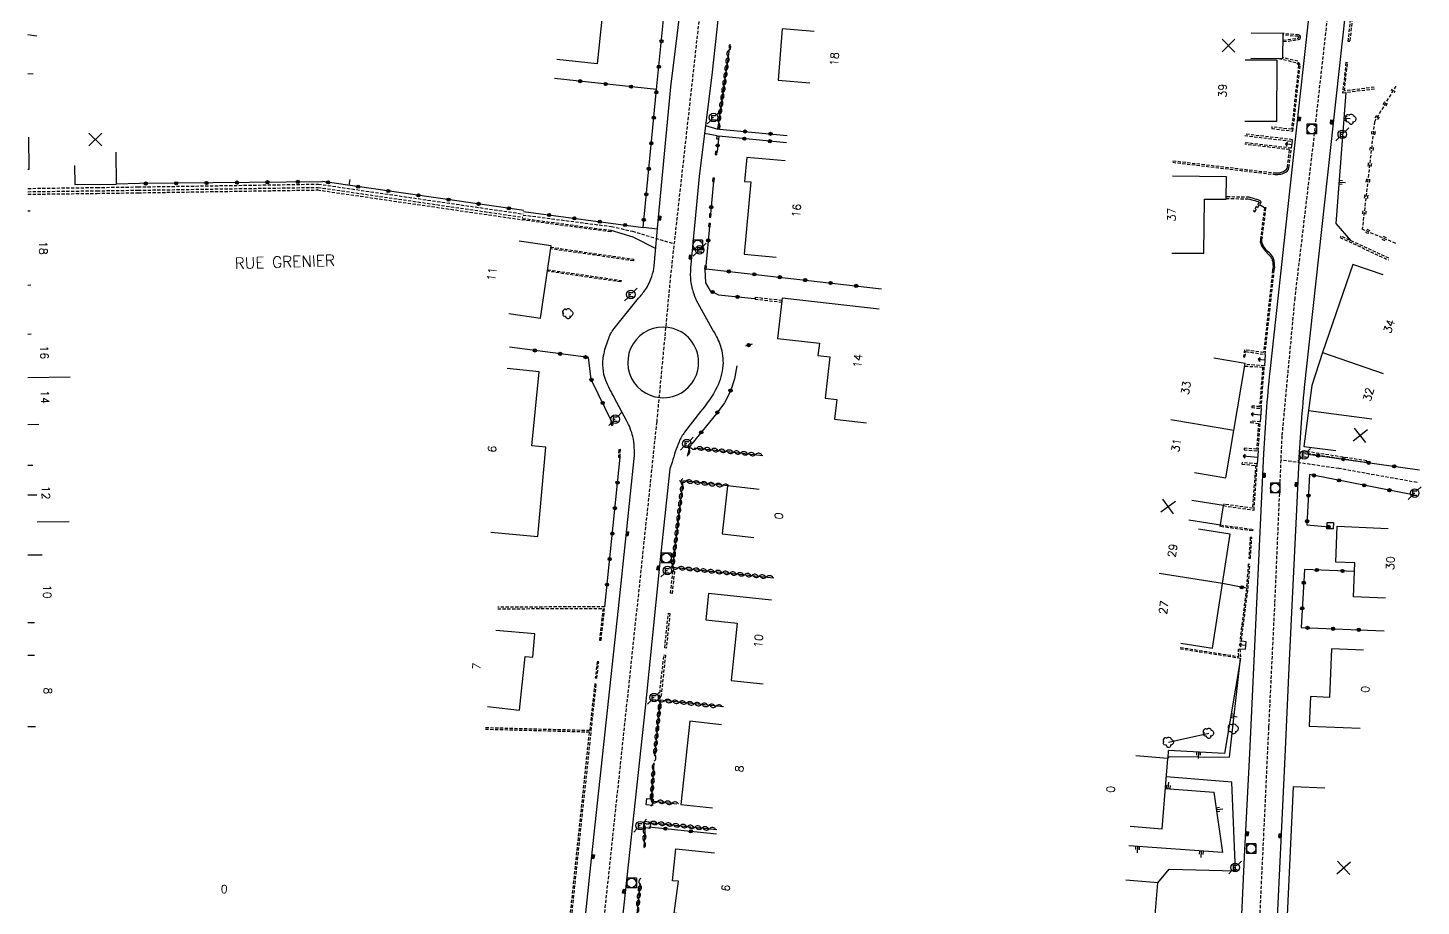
# Model space of a CAD drawing. Header units: millimetres. Extents: x 111999 to 113000, y 130000 to 131000.
# Drawn here: x 112000 to 112217.6, y 130636.4 to 130773.4 of the extents above; entities that cross this region are included whole.
import ezdxf
from ezdxf.enums import TextEntityAlignment as Align

# ---------------------------------------------------------------- set-up
doc = ezdxf.new("R2010")
doc.units = ezdxf.units.MM
doc.linetypes.add('DASHED', pattern=[0.75, 0.5, -0.25])
doc.layers.get('0').update_dxf_attribs({"linetype": 'CONTINUOUS'})
for name, color, linetype in [('W0001', 6, 'DASHED'), ('W0008', 7, 'CONTINUOUS'), ('W0100', 7, 'CONTINUOUS'), ('W0112', 1, 'DASHED'), ('W0211', 2, 'CONTINUOUS'), ('W0220', 5, 'DASHED'), ('W0300', 7, 'CONTINUOUS'), ('W0302', 3, 'CONTINUOUS'), ('W0310', 3, 'CONTINUOUS'), ('W0322', 7, 'CONTINUOUS'), ('W0334', 7, 'CONTINUOUS'), ('W0400', 7, 'CONTINUOUS'), ('W0420', 7, 'CONTINUOUS'), ('W0471', 7, 'CONTINUOUS'), ('W0989', 7, 'CONTINUOUS'), ('W0991', 7, 'CONTINUOUS'), ('W1102', 7, 'CONTINUOUS')]:
    doc.layers.add(name, color=color, linetype=linetype)
doc.styles.get("Standard").update_dxf_attribs({"font": 'romans.shx', "width": 0.85})

# ---------------------------------------------------------------- blocks, each defined once
blk = doc.blocks.new('T400')
for p, q in [((-0.15, 0.3), (0.15, 0.3)), ((-0.15, -0.25), (-0.15, 0.3)), ((-0.15, 0.15), (0.15, 0.15)), ((-0.15, 0), (0.15, 0)), ((0.15, 0.3), (0.15, -0.25)), ((-0.15, -0.15), (0.15, -0.15)), ((-0.15, -0.25), (-0.15, -0.3)), ((-0.15, -0.3), (0.15, -0.3)), ((0.15, -0.3), (0.15, -0.25))]:
    blk.add_line(p, q)
blk = doc.blocks.new('T420')
for p, q in [((0.75, 0.75), (-0.75, 0.75)), ((-0.75, 0.75), (-0.75, -0.75)), ((0.75, 0.75), (0.75, -0.75)), ((0.75, -0.75), (-0.75, -0.75))]:
    blk.add_line(p, q)
blk.add_ellipse((0, 0), major_axis=(-0.53, 0.53), ratio=1, start_param=3.926991, end_param=10.210176)
blk = doc.blocks.new('T471')
for p, q in [((-0.333334, 0.333334), (-0.333334, -0.333334)), ((-0.333334, 0.333334), (0.333334, 0.333334)), ((-0.333334, 0), (0, 0)), ((0.500001, 0.500001), (1.000002, 1.000002)), ((-0.500001, -0.500001), (-1.000002, -1.000002)), ((-0.333334, -0.333334), (0.333334, -0.333334))]:
    blk.add_line(p, q)
blk.add_ellipse((0, 0), major_axis=(0.471405, 0.471405), ratio=1, start_param=5.4977871438, end_param=11.780972451)
blk = doc.blocks.new('t112o')
at = {"color": 0, "linetype": 'Continuous'}
for p, q in [((-0.5, 0.5), (0.5, 0.5)), ((-0.5, -0.5), (-0.5, 0.5)), ((0.5, 0.5), (0.5, -0.5)), ((0.5, -0.5), (-0.5, -0.5))]:
    blk.add_line(p, q, dxfattribs=at)
blk = doc.blocks.new('T300')
for p, q in [((-0.8, 0.51), (-0.86, 0.34)), ((-0.86, 0.34), (-0.86, 0.17)), ((-0.86, 0.17), (-0.74, 0.06)), ((-0.69, 0.63), (-0.8, 0.51)), ((-0.8, -0.06), (-0.74, 0.06)), ((-0.74, 0.06), (-0.69, 0.11)), ((-0.57, 0.69), (-0.69, 0.63)), ((-0.46, 0.69), (-0.57, 0.69)), ((-0.29, 0.63), (-0.46, 0.69)), ((-0.29, 0.63), (-0.17, 0.74)), ((-0.23, 0.57), (-0.29, 0.63)), ((-0.17, 0.74), (-0.06, 0.8)), ((-0.06, 0.8), (0.06, 0.8)), ((0.06, 0.8), (0.23, 0.74)), ((0.23, 0.74), (0.34, 0.63)), ((0.34, 0.63), (0.4, 0.51)), ((0.46, 0.46), (0.34, 0.46)), ((0.4, 0.51), (0.4, 0.46)), ((0.57, 0.4), (0.46, 0.46)), ((0.57, 0.4), (0.69, 0.29)), ((0.69, 0.29), (0.74, 0.17)), ((0.74, 0.06), (0.69, -0.17)), ((0.74, 0.17), (0.74, 0.06)), ((-0.8, -0.17), (-0.8, -0.06)), ((-0.8, -0.23), (-0.8, -0.17)), ((-0.74, -0.34), (-0.8, -0.23)), ((-0.69, -0.4), (-0.74, -0.34)), ((-0.51, -0.46), (-0.69, -0.4)), ((-0.4, -0.46), (-0.51, -0.46)), ((-0.4, -0.46), (-0.34, -0.46)), ((-0.34, -0.46), (-0.34, -0.4)), ((-0.34, -0.51), (-0.34, -0.46)), ((-0.29, -0.63), (-0.34, -0.51)), ((-0.17, -0.74), (-0.29, -0.63)), ((-0.06, -0.8), (-0.17, -0.74)), ((0.06, -0.8), (-0.06, -0.8)), ((0.17, -0.74), (0.06, -0.8)), ((0.23, -0.69), (0.17, -0.74)), ((0.29, -0.46), (0.23, -0.46)), ((0.29, -0.63), (0.23, -0.69)), ((0.46, -0.4), (0.29, -0.46)), ((0.34, -0.51), (0.29, -0.63)), ((0.34, -0.51), (0.34, -0.46)), ((0.57, -0.34), (0.46, -0.4)), ((0.63, -0.29), (0.57, -0.34)), ((0.69, -0.17), (0.63, -0.29))]:
    blk.add_line(p, q)
blk = doc.blocks.new('t310o')
at = {"color": 0, "linetype": 'Continuous'}
for centre, start, end in [((-0.5, 0.38), 216.8699, 323.1304), ((0.5, -0.37), 36.8699, 143.1303)]:
    blk.add_arc(centre, 0.625, start, end, dxfattribs=at)
blk = doc.blocks.new('t322o')
at = {"color": 0, "linetype": 'Continuous'}
for radius in [0.25, 0.15]:
    blk.add_circle((0, 0), radius, dxfattribs=at)
blk = doc.blocks.new('t211o')
at = {"color": 0, "linetype": 'Continuous'}
for p, q in [((-0.29, 0.5), (-0.29, 0)), ((0, 1), (0, 0)), ((0.29, 0.5), (0.29, 0))]:
    blk.add_line(p, q, dxfattribs=at)
blk = doc.blocks.new('t991o')
at = {"color": 0, "linetype": 'Continuous'}
for p, q in [((-1, 1), (1, -1)), ((-1, -1), (1, 1))]:
    blk.add_line(p, q, dxfattribs=at)

msp = doc.modelspace()

# ---------------------------------------------------------------- linework, layer by layer
at = {"layer": 'W0001'}
for points in [[(112055.46, 130850.03), (112101.14, 130845.33), (112103.75, 130844.65), (112105.95, 130843.68), (112107.6, 130842.45), (112108.83, 130840.66), (112110.07, 130838.6), (112110.76, 130835.85), (112111.03, 130833.52), (112110.9, 130831.18), (112108.83, 130810.99), (112100.36, 130734.87), (112098.19, 130711.98), (112084.5, 130583.44)], [(112207.76, 130820.31), (112206.03, 130803.93), (112203.56, 130780.91), (112200.69, 130755.38), (112197.82, 130731.29), (112195.81, 130709.78), (112194.68, 130683.64), (112193.74, 130664.32), (112192.12, 130630.07), (112191.43, 130618.31), (112190.24, 130608.07), (112188.9, 130599.99), (112187.21, 130592.92), (112182.16, 130572.39), (112180.14, 130564.99), (112177.55, 130559.55), (112174.77, 130554.44), (112170.11, 130548.52), (112158.09, 130535.97), (112153.07, 130532.38), (112147.92, 130527.16)], [(112000, 130748.4), (112010.77, 130748.54), (112017.21, 130748.63)], [(112017.2, 130748.63), (112045.27, 130749.07), (112045.36, 130749.07), (112077.36, 130744.41)], [(112077.33, 130744.25), (112091.14, 130742.45), (112094.39, 130741.72), (112100.9, 130739.77)], [(112216.92, 130702.51), (112204.72, 130704.69), (112195.65, 130706.01)]]:
    msp.add_lwpolyline(points, dxfattribs=at)
at = {"layer": 'W0008', "flags": 128}
for points in [[(112189.02, 130623.84), (112190.03, 130645.21), (112190.82, 130660.22), (112193.01, 130707.02, -0.0067), (112193.42, 130713.49, -0.009), (112193.97, 130719.82), (112195.92, 130737.48), (112198, 130756.55), (112202.08, 130793.45), (112203.51, 130806.24), (112204.98, 130820.42)], [(112210.55, 130820.2), (112208.49, 130801.35), (112207.01, 130787.54), (112199.31, 130717.35, 0.0098), (112198.79, 130711.02, 0.0065), (112198.41, 130704.9), (112198.02, 130696.14), (112196.97, 130674.76), (112196.28, 130659.71), (112194.88, 130630.29)], [(112085.47, 130619.48), (112088.02, 130643.77), (112092.21, 130682.83), (112093.54, 130695.22), (112094.68, 130706.28, 0.0643), (112094.48, 130709.68, 0.0624), (112093.47, 130712.19), (112091.63, 130715.69, -0.032), (112090.24, 130718.41, -0.1317), (112089.9, 130722.35, -0.0451), (112090.62, 130724.75, -0.0823), (112091.53, 130726.56), (112095.37, 130731.25, 0.0242), (112096.44, 130732.62, 0.063), (112097.42, 130734.64, 0.062), (112097.82, 130736.34), (112098.44, 130743.36), (112100.41, 130764.25), (112103.83, 130792.06)], [(112109.07, 130787.25), (112106.86, 130766.56), (112104.83, 130750.25), (112103.49, 130736.01, 0.0541), (112103.49, 130733.95, 0.0502), (112103.98, 130731.96, 0.0477), (112104.6, 130730.49), (112107.09, 130726.08, -0.0495), (112108.16, 130723.8, -0.0956), (112108.53, 130720.76, -0.0953), (112107.6, 130717.36, -0.0528), (112105.05, 130713.57), (112102.55, 130710.35, 0.0589), (112101.69, 130708.88, 0.038), (112100.63, 130705.7), (112100.26, 130704.66), (112098.64, 130689.52), (112096.37, 130667.36), (112093.32, 130638.99), (112092.21, 130628.96)], [(112098.73, 130715.76, 0.8424), (112101.55, 130726.24, 1.197262), (112098.73, 130715.76)]]:
    msp.add_lwpolyline(points, format="xyb", dxfattribs=at)
for points in [[(112105.82, 130758.2), (112107.75, 130757.66)], [(112107.65, 130756.58), (112105.67, 130756.95)], [(112091.04, 130741.86), (112094.49, 130740.83), (112098.05, 130739.01)], [(112098.32, 130742.02), (112096.06, 130742.32)]]:
    msp.add_lwpolyline(points, dxfattribs=at)
at = {"layer": 'W0100'}
for p, q in [((112000.2, 130751.4), (112000.13, 130756.4)), ((112197.43, 130755.75), (112197.29, 130754.67)), ((112000, 130751.4), (112000.2, 130751.4)), ((112000.34, 130744.85), (112000, 130744.85)), ((112000, 130733.32), (112000.48, 130733.33)), ((112000.53, 130725.64), (112000, 130725.63)), ((112193.19, 130722.5), (112193.08, 130720.74)), ((112192.59, 130714.08), (112192.44, 130711.97)), ((112000, 130711.58), (112001.72, 130711.6)), ((112192.11, 130707.44), (112191.97, 130705.41)), ((112000.77, 130705.16), (112000, 130705.15)), ((112000, 130700.57), (112001.41, 130700.58)), ((112001.47, 130696.38), (112006.47, 130696.45)), ((112002.23, 130691.15), (112000, 130691.16)), ((112000, 130680.67), (112001.02, 130680.67)), ((112001.06, 130675.52), (112000, 130675.51)), ((112000, 130664.42), (112001.17, 130664.43))]:
    msp.add_line(p, q, dxfattribs=at)
for points in [[(112084.09, 130782.45), (112089.06, 130781.91), (112088.36, 130775.44), (112089.7, 130775.29), (112088.89, 130767.83), (112082.58, 130768.52)], [(112007.29, 130751.97), (112007.35, 130749.01), (112013.86, 130749.07), (112013.81, 130754.07)], [(112197.36, 130755.21), (112196.37, 130755.33), (112196.61, 130755.01), (112196.68, 130755.58), (112196.37, 130755.33)], [(112118.23, 130752.69), (112112.25, 130753.22), (112111.91, 130749.49), (112112.91, 130749.44), (112111.86, 130738.15), (112116.84, 130737.69)], [(112178.63, 130738.32), (112183.63, 130738.27), (112183.72, 130746.74), (112187.11, 130746.7), (112187.15, 130750.23), (112178.76, 130750.32)], [(112132.95, 130729.57), (112117.78, 130731.3), (112117.06, 130724.99), (112123.6, 130724.25), (112123.38, 130722.33), (112125.21, 130722.12), (112124.48, 130715.67), (112126.31, 130715.46), (112125.96, 130712.39), (112130.93, 130711.82)], [(112193.13, 130721.62), (112192.14, 130721.69), (112192.4, 130721.39), (112192.44, 130721.95), (112192.14, 130721.69)], [(112072.28, 130694.75), (112079.65, 130694.1), (112080.88, 130708), (112078.68, 130708.25), (112079.85, 130719.79), (112074.87, 130720.3)], [(112192.51, 130713.02), (112191.04, 130713.15), (112191.3, 130712.84), (112191.35, 130713.4), (112191.04, 130713.15)], [(112192.04, 130706.43), (112189.76, 130706.6), (112190.02, 130706.3), (112190.07, 130706.86), (112189.76, 130706.6)], [(112212.01, 130684.49), (112207.02, 130684.68), (112207.22, 130689.98), (112204.22, 130690.09), (112204.47, 130695.69), (112212.43, 130695.33)], [(112190.18, 130677.07), (112189.13, 130677.17), (112189.39, 130676.86), (112189.44, 130677.42), (112189.13, 130677.17)], [(112189.27, 130676.54), (112190.13, 130676.51), (112190.22, 130677.63), (112189.49, 130677.77)], [(112208.56, 130676.35), (112203.57, 130676.56), (112203.25, 130668.98), (112200.29, 130669.1), (112200.1, 130664.5), (112208.05, 130664.17)], [(112105.89, 130634.67), (112100.94, 130635.32), (112101.58, 130640.29), (112100.68, 130640.38), (112101.2, 130645.37), (112107.21, 130644.75)]]:
    msp.add_lwpolyline(points, dxfattribs=at)
at = {"layer": 'W0100', "flags": 128}
for points in [[(112122.8, 130772.88), (112117.81, 130773.3), (112117.14, 130765.3), (112122.12, 130764.88)], [(112190.97, 130768.72), (112195.97, 130768.68), (112196, 130772.57), (112191, 130772.61)], [(112190.05, 130758.89), (112195.05, 130758.89), (112195.06, 130768.39), (112190.06, 130768.39)], [(112075.1, 130728.88), (112080.05, 130728.16), (112081.69, 130739.43), (112076.74, 130740.15)], [(112211.64, 130734.89), (112206.91, 130736.52), (112202.18, 130722.79), (112200.49, 130717.63), (112199.97, 130713.77), (112199.26, 130708.12), (112204.22, 130707.5)], [(112182.15, 130704.05), (112187.08, 130703.22), (112188.32, 130710.62), (112190.1, 130721.09), (112185.17, 130721.93)], [(112114.2, 130701.42), (112109.23, 130701.97), (112108.4, 130694.5), (112113.37, 130693.95)], [(112181.27, 130696.69), (112186.21, 130695.89), (112186.7, 130698.9), (112181.76, 130699.71)], [(112180.04, 130677.43), (112184.98, 130676.66), (112186.55, 130686.75), (112187.72, 130694.46), (112182.78, 130695.22)], [(112116.14, 130684.15), (112106.28, 130685.17), (112105.86, 130681.07), (112110.75, 130680.54), (112109.84, 130671.61), (112114.82, 130671.11)], [(112071.79, 130667.54), (112076.76, 130667.01), (112077.65, 130675.35), (112078.85, 130675.24), (112079.17, 130678.88), (112073.05, 130679.42)], [(112108.33, 130664.72), (112103.36, 130665.26), (112101.95, 130652.27), (112106.93, 130651.73)], [(112172.14, 130648.88), (112177.13, 130648.49), (112178, 130659.45), (112173.01, 130659.85)], [(112202.55, 130654.8), (112197.56, 130655.03), (112196.41, 130630.52), (112201.4, 130630.29)], [(112170.45, 130627.98), (112175.43, 130627.58), (112176.44, 130640.04), (112171.46, 130640.45)]]:
    msp.add_lwpolyline(points, dxfattribs=at)
at = {"layer": 'W0112'}
msp.add_line((112087.72, 130663.8), (112087.72, 130663.82), dxfattribs=at)
for points in [[(112209.71, 130774.62), (112206.82, 130774.92), (112206.43, 130771.3), (112206.18, 130771.33), (112206.6, 130775.2), (112209.74, 130774.86)], [(112109.78, 130770.75), (112109.53, 130770.77), (112109.49, 130770.12), (112109.73, 130770.1)], [(112108.06, 130758.22), (112108, 130757.64), (112107.75, 130757.66), (112107.81, 130758.25)], [(112107.9, 130756.55), (112107.85, 130756.06), (112107.6, 130756.08), (112107.65, 130756.58)], [(112107.62, 130754.15), (112107.37, 130754.17), (112107.32, 130753.68), (112107.57, 130753.66)], [(112107.2, 130749.98), (112106.95, 130750.01), (112106.91, 130749.5), (112107.15, 130749.48)], [(112190.04, 130722.08), (112190.2, 130722.94), (112193.19, 130722.5), (112194.62, 130735.64), (112194.7, 130736.17), (112194.69, 130736.37), (112194.68, 130736.57), (112194.66, 130736.77), (112194.63, 130736.97), (112194.6, 130737.12), (112194.56, 130737.27), (112194.51, 130737.42), (112194.45, 130737.57), (112194.38, 130737.7), (112194.3, 130737.84), (112194.2, 130737.97), (112194.09, 130738.1), (112193.98, 130738.22), (112193.86, 130738.34), (112193.7, 130738.5), (112193.53, 130738.66), (112193.38, 130738.83), (112193.23, 130739), (112193.08, 130739.19), (112192.95, 130739.41), (112192.83, 130739.63), (112192.75, 130739.87), (112192.7, 130740.11), (112192.71, 130740.36), (112193.34, 130745.36), (112193.09, 130745.39), (112192.46, 130740.38), (112192.45, 130740.09), (112192.51, 130739.81), (112192.6, 130739.54), (112192.73, 130739.28), (112192.88, 130739.05), (112193.03, 130738.85), (112193.19, 130738.66), (112193.36, 130738.48), (112193.52, 130738.32), (112193.69, 130738.16), (112193.8, 130738.05), (112193.9, 130737.93), (112194, 130737.82), (112194.09, 130737.7), (112194.17, 130737.58), (112194.23, 130737.46), (112194.28, 130737.34), (112194.32, 130737.2), (112194.36, 130737.07), (112194.39, 130736.93), (112194.41, 130736.74), (112194.43, 130736.55), (112194.44, 130736.35), (112194.45, 130736.18), (112194.37, 130735.67), (112192.97, 130722.79), (112190, 130723.22), (112189.8, 130722.13)], [(112106.57, 130742.92), (112106.32, 130742.93), (112106.29, 130742.45), (112106.54, 130742.43)], [(112106.71, 130744.41), (112106.46, 130744.43), (112106.42, 130743.93), (112106.67, 130743.91)], [(112105.95, 130736.29), (112105.7, 130736.31), (112105.67, 130735.81), (112105.92, 130735.79)], [(112091.18, 130711.42), (112091.41, 130711.53), (112091.19, 130711.99), (112090.96, 130711.88)], [(112190.94, 130711.85), (112192.17, 130711.74), (112191.88, 130707.71), (112189.93, 130707.85), (112189.92, 130707.6), (112192.11, 130707.44), (112192.44, 130711.97), (112190.96, 130712.1)], [(112092.26, 130707.59), (112092.23, 130706.48), (112092.48, 130706.47), (112092.52, 130707.65)], [(112199.09, 130707.17), (112209.04, 130705.66), (112209.07, 130705.9), (112199.13, 130707.42)], [(112189.59, 130705.36), (112191.71, 130705.18), (112191.24, 130698.5), (112186.73, 130699.15), (112186.7, 130698.9), (112191.47, 130698.21), (112191.97, 130705.41), (112189.61, 130705.61)], [(112186.21, 130695.89), (112191.26, 130695.2), (112191.23, 130694.95), (112186.17, 130695.64)], [(112190.65, 130690.73), (112190.9, 130690.71), (112191.13, 130693.91), (112190.89, 130693.93)], [(112100.71, 130688.67), (112100.96, 130688.64), (112100.61, 130685.21), (112100.36, 130685.24)], [(112189.49, 130677.77), (112190.53, 130685.96), (112190.83, 130689.73), (112190.58, 130689.75), (112190.28, 130685.98), (112189.25, 130677.81)], [(112100.03, 130682.11), (112100.27, 130682.08), (112099.69, 130676.69), (112099.44, 130676.72)], [(112099.32, 130675.61), (112099.56, 130675.58), (112098.84, 130668.88), (112098.59, 130668.91)], [(112088.61, 130672.01), (112088.86, 130671.98), (112089.14, 130674.51), (112088.89, 130674.53)]]:
    msp.add_lwpolyline(points, close=True, dxfattribs=at)
for points in [[(112195.99, 130771.54), (112198.35, 130771.85), (112198.42, 130771.89), (112198.46, 130771.94), (112198.46, 130772.01), (112198.42, 130772.06), (112198.35, 130772.1), (112196, 130772.32)], [(112196.06, 130771.3), (112198.42, 130771.61), (112198.6, 130771.7), (112198.71, 130771.88), (112198.71, 130772.08), (112198.6, 130772.25), (112198.42, 130772.34), (112196, 130772.57)], [(112195.35, 130768.69), (112198.16, 130768.01), (112198.43, 130767.62), (112197.33, 130757.62), (112194.26, 130757.99), (112194.23, 130757.74), (112197.55, 130757.34), (112198.68, 130767.68), (112198.31, 130768.23), (112195.97, 130768.8)], [(112210.24, 130764.18), (112205.59, 130763.61), (112206.06, 130768.01), (112205.81, 130768.03), (112205.31, 130763.32), (112210.27, 130763.94)], [(112190.02, 130756.64), (112197.43, 130755.75), (112197.46, 130756), (112190.05, 130756.88)], [(112178.78, 130752.47), (112194.74, 130750.56), (112194.96, 130750.57), (112195.18, 130750.58), (112195.4, 130750.6), (112195.63, 130750.64), (112195.86, 130750.7), (112196.15, 130750.81), (112196.43, 130750.96), (112196.67, 130751.15), (112196.84, 130751.37), (112196.93, 130751.64), (112197.29, 130754.67), (112190.05, 130755.53)], [(112178.81, 130752.72), (112194.75, 130750.81), (112194.95, 130750.82), (112195.16, 130750.83), (112195.37, 130750.85), (112195.58, 130750.89), (112195.78, 130750.94), (112196.05, 130751.04), (112196.29, 130751.17), (112196.49, 130751.32), (112196.62, 130751.49), (112196.68, 130751.69), (112197.01, 130754.45), (112190.02, 130755.28)], [(112000, 130747.89), (112010.78, 130748.03), (112017.21, 130748.12)], [(112000, 130747.49), (112010.79, 130747.63), (112017.22, 130747.72)], [(112017.21, 130748.12), (112045.28, 130748.56), (112077.28, 130743.91)], [(112017.22, 130747.72), (112045.29, 130748.16), (112045.23, 130748.16), (112077.23, 130743.51)], [(112187.11, 130746.82), (112190.68, 130746.78), (112190.8, 130746.74), (112190.96, 130746.69), (112191.14, 130746.63), (112191.34, 130746.57), (112191.57, 130746.5), (112191.85, 130746.42), (112192.12, 130746.34), (112192.29, 130746.25), (112192.29, 130746.25), (112191.37, 130744.88), (112191.58, 130744.74), (112192.54, 130746.17), (112192.57, 130746.33), (112192.44, 130746.46), (112192.21, 130746.57), (112191.93, 130746.66), (112191.64, 130746.74), (112191.41, 130746.81), (112191.22, 130746.87), (112191.04, 130746.93), (112190.88, 130746.98), (112190.73, 130747.03), (112187.12, 130747.07)], [(112077.26, 130743.73), (112091.04, 130741.86), (112091.01, 130741.61), (112077.22, 130743.48)], [(112212.53, 130737.49), (112205.01, 130740.94), (112204.9, 130740.72), (112212.45, 130737.25)], [(112081.66, 130739.23), (112094.59, 130737.35), (112094.56, 130737.1), (112081.62, 130738.98)], [(112081.15, 130735.72), (112092.63, 130734.05), (112092.59, 130733.8), (112081.11, 130735.47)], [(112117.74, 130730.91), (112113.58, 130731.38), (112113.55, 130731.14), (112117.71, 130730.66)], [(112190.06, 130720.69), (112192.81, 130720.5), (112192.36, 130714.35), (112191.14, 130714.44), (112191.12, 130714.19), (112192.59, 130714.08), (112193.08, 130720.74), (112190.08, 130720.94)], [(112073.37, 130682.81), (112089.81, 130682.87), (112089.26, 130677.92), (112089.51, 130677.9), (112090.09, 130683.12), (112073.37, 130683.06)], [(112179.94, 130676.78), (112189.08, 130675.36), (112189.02, 130676.53), (112189.27, 130676.54), (112189.35, 130675.06), (112179.9, 130676.53)], [(112084.52, 130630.91), (112087.97, 130663.79), (112088.76, 130671.07), (112088.52, 130671.1), (112087.72, 130663.8), (112071.44, 130664.23)], [(112084.27, 130630.94), (112087.7, 130663.55), (112071.43, 130663.98)]]:
    msp.add_lwpolyline(points, dxfattribs=at)
at = {"layer": 'W0211', "flags": 128}
for points in [[(112205.8, 130763.38), (112204.25, 130742.91), (112206.57, 130740.22)], [(112178, 130659.45), (112178.22, 130659.77), (112187.65, 130659.66), (112189.35, 130675.06)], [(112176.44, 130640.04), (112178.2, 130642.2), (112188.6, 130641.9), (112187.99, 130655.77), (112177.77, 130656.58)]]:
    msp.add_lwpolyline(points, dxfattribs=at)
at = {"layer": 'W0211'}
for points in [[(112189.35, 130675.06), (112189.35, 130675.06), (112186.85, 130660.25), (112178.07, 130660.71), (112178, 130659.45)], [(112177.63, 130654.79), (112185.2, 130654.19), (112186.57, 130644.77), (112171.9, 130645.83)]]:
    msp.add_lwpolyline(points, dxfattribs=at)
at = {"layer": 'W0220'}
for p, q in [((112213.59, 130764.35), (112210.28, 130758.81)), ((112213.01, 130763.86), (112212.88, 130763.65)), ((112213.44, 130763.61), (112213.31, 130763.39)), ((112211.73, 130761.72), (112211.6, 130761.5)), ((112211.85, 130761.93), (112211.73, 130761.72)), ((112212.15, 130761.46), (112212.03, 130761.25)), ((112212.28, 130761.67), (112212.15, 130761.46)), ((112210.28, 130758.81), (112208.37, 130742.02)), ((112210.44, 130759.57), (112210.31, 130759.36)), ((112210.57, 130759.79), (112210.44, 130759.57)), ((112210.87, 130759.31), (112210.74, 130759.1)), ((112211, 130759.53), (112210.87, 130759.31)), ((112209.83, 130757.09), (112209.8, 130756.84)), ((112209.86, 130757.33), (112209.83, 130757.09)), ((112210.33, 130757.03), (112210.3, 130756.78)), ((112210.36, 130757.28), (112210.33, 130757.03)), ((112209.55, 130754.6), (112209.52, 130754.35)), ((112209.58, 130754.85), (112209.55, 130754.6)), ((112210.05, 130754.55), (112210.02, 130754.3)), ((112210.07, 130754.79), (112210.05, 130754.55)), ((112209.27, 130752.12), (112209.24, 130751.87)), ((112209.29, 130752.37), (112209.27, 130752.12)), ((112209.76, 130752.06), (112209.73, 130751.81)), ((112209.79, 130752.31), (112209.76, 130752.06)), ((112208.98, 130749.63), (112208.95, 130749.39)), ((112209.01, 130749.88), (112208.98, 130749.63)), ((112209.48, 130749.58), (112209.45, 130749.33)), ((112209.51, 130749.83), (112209.48, 130749.58)), ((112208.7, 130747.15), (112208.67, 130746.9)), ((112208.73, 130747.4), (112208.7, 130747.15)), ((112209.2, 130747.09), (112209.17, 130746.85)), ((112209.23, 130747.34), (112209.2, 130747.09)), ((112208.45, 130744.92), (112208.42, 130744.67)), ((112208.94, 130744.86), (112208.91, 130744.61)), ((112208.42, 130744.67), (112208.39, 130744.42)), ((112208.91, 130744.61), (112208.89, 130744.36)), ((112213.6, 130739.82), (112208.37, 130742.02)), ((112209.16, 130741.44), (112208.93, 130741.53)), ((112209.36, 130741.9), (112209.13, 130742)), ((112209.39, 130741.34), (112209.16, 130741.44)), ((112209.59, 130741.8), (112209.36, 130741.9)), ((112211.9, 130740.79), (112211.67, 130740.89)), ((112212.13, 130740.7), (112211.9, 130740.79)), ((112211.7, 130740.33), (112211.47, 130740.43)), ((112211.93, 130740.23), (112211.7, 130740.33))]:
    msp.add_line(p, q, dxfattribs=at)
at = {"layer": 'W0302', "flags": 128}
msp.add_lwpolyline([(112178.13, 130661.98), (112184.4, 130663.38)], dxfattribs=at)
at = {"layer": 'W0310'}
for p, q in [((112104.05, 130707.93), (112114.79, 130706.74)), ((112096.93, 130649.47), (112107.58, 130648.36))]:
    msp.add_line(p, q, dxfattribs=at)
at = {"layer": 'W0310', "flags": 128}
for points in [[(112109.49, 130770.12), (112107.81, 130758.25)], [(112103.39, 130708.24), (112102.93, 130706.64)], [(112109.23, 130701.97), (112102.25, 130702.78), (112100.66, 130689.29), (112116.5, 130687.65)], [(112108.63, 130667.5), (112098.75, 130668.56), (112097.86, 130659.87)], [(112097.77, 130658.79), (112097.35, 130652.85), (112101.33, 130652.39)], [(112096.37, 130648.83), (112096.19, 130645.67)], [(112095.62, 130639.94), (112094.43, 130629.13), (112092.9, 130614.5)]]:
    msp.add_lwpolyline(points, dxfattribs=at)
at = {"layer": 'W0322'}
for p, q in [((112098.18, 130763.84), (112082.26, 130765.56)), ((112050.17, 130748.87), (112050.35, 130749.78)), ((112105.92, 130735.85), (112133.31, 130732.73)), ((112199.55, 130706.97), (112217.31, 130704.48)), ((112190.28, 130686.01), (112186.55, 130686.75)), ((112096.95, 130648.77), (112107.51, 130647.67))]:
    msp.add_line(p, q, dxfattribs=at)
at = {"layer": 'W0322', "flags": 128}
for points in [[(112077.41, 130744.78), (112096.06, 130742.32), (112098.18, 130763.84), (112099.43, 130776.3)], [(112107.85, 130756.06), (112107.62, 130754.15)], [(112118.48, 130755.5), (112107.9, 130756.55)], [(112108, 130757.64), (112118.59, 130756.68)], [(112107.08, 130749.49), (112106.61, 130744.42)], [(112106.45, 130742.44), (112105.85, 130736.3)], [(112105.73, 130735.8), (112105.82, 130733.69), (112106.56, 130732.41), (112107.87, 130731.78), (112113.49, 130731.2)], [(112091.19, 130711.99), (112087.98, 130718.58), (112087.57, 130722), (112075.2, 130723.65)], [(112113.1, 130724.11), (112112.06, 130723.78)], [(112110.73, 130720.73), (112110.34, 130718.67), (112109.7, 130716.77), (112108.78, 130714.94), (112107.57, 130713.32), (112103.68, 130708.53)], [(112090.09, 130683.12), (112092.48, 130706.47)], [(112216.53, 130700.54), (112200.14, 130703.76), (112199.73, 130695.89), (112203.15, 130695.59)], [(112207.17, 130688.64), (112199.37, 130688.94), (112198.82, 130679.88), (112211.81, 130679.38)]]:
    msp.add_lwpolyline(points, dxfattribs=at)
at = {"layer": 'W0322'}
msp.add_lwpolyline([(112077.44, 130744.97), (112046.03, 130749.46), (112046.04, 130749.45), (112017.44, 130749.14), (112013.86, 130749.07)], dxfattribs=at)
at = {"layer": 'W0334', "flags": 128}
msp.add_lwpolyline([(112193.09, 130745.39), (112192.32, 130745.84)], dxfattribs=at)
at = {"layer": 'W1102'}
for p, q in [((112001.41, 130772.16), (112000, 130772.36)), ((112000.81, 130766.22), (112000, 130766.3)), ((112202.18, 130722.79), (112211.64, 130719.53)), ((112006.62, 130718.96), (112000, 130718.86)), ((112188.32, 130710.62), (112178.46, 130712.28)), ((112199.97, 130713.77), (112209.88, 130712.44)), ((112186.55, 130686.75), (112176.67, 130688.29))]:
    msp.add_line(p, q, dxfattribs=at)

# ---------------------------------------------------------------- block references
at = {"layer": 'W0112'}
for p, rotation in [((112203.35, 130695.78), 358.3134657055161), ((112097.08, 130652.67), 264.0907916956268), ((112096.71, 130649.1), 263.1054454183106)]:
    msp.add_blockref('t112o', p, dxfattribs=dict(at, rotation=rotation))
at = {"layer": 'W0211'}
for p, rotation in [((112205.49, 130759.31), 265.6578250439238), ((112204.74, 130749.34), 265.6578250439238), ((112187.86, 130666.13), 257.8621808686245), ((112182.83, 130660.46), 177.0045341057059), ((112178.03, 130654.76), 355.4498338277849), ((112185.6, 130651.42), 278.2413650812221), ((112173.32, 130645.73), 175.8575544003952), ((112183.29, 130645.01), 175.8575544003952)]:
    msp.add_blockref('t211o', p, dxfattribs=dict(at, rotation=rotation))
at = {"layer": 'W0300'}
for p in [(112206.62, 130759.19), (112084.37, 130728.85), (112188.27, 130664.08), (112178.13, 130661.98), (112184.4, 130663.38)]:
    msp.add_blockref('T300', p, dxfattribs=at)
at = {"layer": 'W0310'}
for p, rotation in [((112109.16, 130767.83), 261.9688983399027), ((112109.32, 130768.97), 261.9688983399027), ((112108.84, 130765.54), 261.9688983399027), ((112109, 130766.69), 261.9688983399027), ((112108.68, 130764.4), 261.9688983399027), ((112108.36, 130762.11), 261.9688983399027), ((112108.52, 130763.26), 261.9688983399027), ((112108.03, 130759.83), 261.9688983399027), ((112108.19, 130760.97), 261.9688983399027), ((112107.87, 130758.68), 261.9688983399027), ((112103.25, 130707.75), 254.026807540335), ((112104.45, 130707.89), 353.6696944741697), ((112105.6, 130707.76), 353.6696944741697), ((112106.75, 130707.63), 353.6696944741697), ((112107.9, 130707.5), 353.6696944741697), ((112109.05, 130707.38), 353.6696944741697), ((112110.19, 130707.25), 353.6696944741697), ((112111.34, 130707.12), 353.6696944741697), ((112112.49, 130707), 353.6696944741697), ((112113.64, 130706.87), 353.6696944741697), ((112102.04, 130701), 263.2958051037396), ((112102.77, 130702.72), 173.3593063154922), ((112102.17, 130702.15), 263.2958051037396), ((112103.91, 130702.59), 173.3593063154922), ((112105.06, 130702.45), 173.3593063154922), ((112106.21, 130702.32), 173.3593063154922), ((112107.35, 130702.18), 173.3593063154922), ((112108.5, 130702.05), 173.3593063154922), ((112101.77, 130698.71), 263.2958051037396), ((112101.9, 130699.86), 263.2958051037396), ((112101.5, 130696.41), 263.2958051037396), ((112101.63, 130697.56), 263.2958051037396), ((112101.23, 130694.12), 263.2958051037396), ((112101.36, 130695.27), 263.2958051037396), ((112100.96, 130691.83), 263.2958051037396), ((112101.1, 130692.97), 263.2958051037396), ((112100.69, 130689.53), 263.2958051037396), ((112100.83, 130690.68), 263.2958051037396), ((112101.56, 130689.19), 354.0940020981784), ((112102.71, 130689.07), 354.0940020981784), ((112103.86, 130688.95), 354.0940020981784), ((112105.01, 130688.84), 354.0940020981784), ((112106.16, 130688.72), 354.0940020981784), ((112107.31, 130688.6), 354.0940020981784), ((112108.46, 130688.48), 354.0940020981784), ((112109.61, 130688.36), 354.0940020981784), ((112110.76, 130688.24), 354.0940020981784), ((112111.9, 130688.12), 354.0940020981784), ((112113.05, 130688), 354.0940020981784), ((112114.2, 130687.89), 354.0940020981784), ((112115.35, 130687.77), 354.0940020981784), ((112098.71, 130668.11), 264.114475986818), ((112099.44, 130668.49), 173.8313450315931), ((112100.59, 130668.36), 173.8313450315931), ((112098.47, 130665.81), 264.114475986818), ((112098.59, 130666.96), 264.114475986818), ((112101.74, 130668.24), 173.8313450315931), ((112102.89, 130668.12), 173.8313450315931), ((112104.04, 130667.99), 173.8313450315931), ((112105.18, 130667.87), 173.8313450315931), ((112106.33, 130667.74), 173.8313450315931), ((112107.48, 130667.62), 173.8313450315931), ((112098.23, 130663.51), 264.114475986818), ((112098.35, 130664.66), 264.114475986818), ((112097.99, 130661.21), 264.114475986818), ((112098.11, 130662.36), 264.114475986818), ((112097.88, 130660.06), 264.114475986818), ((112097.69, 130657.64), 265.8982033753374), ((112097.52, 130655.33), 265.8982033753374), ((112097.61, 130656.49), 265.8982033753374), ((112097.36, 130653.03), 265.8982033753374), ((112097.44, 130654.18), 265.8982033753374), ((112098.31, 130652.74), 353.4163642270907), ((112099.46, 130652.61), 353.4163642270907), ((112100.61, 130652.47), 353.4163642270907), ((112097.24, 130649.43), 354.0646205891099), ((112098.39, 130649.32), 354.0646205891099), ((112099.54, 130649.2), 354.0646205891099), ((112100.69, 130649.08), 354.0646205891099), ((112101.84, 130648.96), 354.0646205891099), ((112102.99, 130648.84), 354.0646205891099), ((112104.14, 130648.72), 354.0646205891099), ((112096.24, 130646.52), 266.7344120835596), ((112096.3, 130647.68), 266.7344120835596), ((112105.28, 130648.6), 354.0646205891099), ((112106.43, 130648.48), 354.0646205891099), ((112095.6, 130639.77), 263.6877418561097), ((112095.35, 130637.47), 263.6877418561097), ((112095.47, 130638.62), 263.6877418561097), ((112095.22, 130636.32), 263.6877418561097)]:
    msp.add_blockref('t310o', p, dxfattribs=dict(at, rotation=rotation))
at = {"layer": 'W0322'}
for p, rotation in [((112098.94, 130771.37), 84.23441462878138), ((112098.53, 130767.39), 84.23441462878138), ((112086.24, 130765.13), 173.8218411554704), ((112090.22, 130764.7), 173.8218411554704), ((112094.19, 130764.27), 173.8218411554704), ((112098.13, 130763.41), 84.38024900004791), ((112097.74, 130759.43), 84.38024900004791), ((112097.35, 130755.45), 84.38024900004791), ((112111.88, 130756.16), 174.3321386372141), ((112111.98, 130757.28), 354.8497598736951), ((112115.86, 130755.76), 174.3321386372141), ((112115.97, 130756.92), 354.8497598736951), ((112107.71, 130755.09), 174.3321386372141), ((112096.96, 130751.47), 84.38024900004791), ((112018.41, 130749.15), 180.632873363772), ((112023.16, 130749.2), 180.632873363772), ((112027.91, 130749.25), 180.632873363772), ((112032.66, 130749.31), 180.632873363772), ((112037.41, 130749.36), 180.632873363772), ((112042.16, 130749.41), 180.632873363772), ((112046.88, 130749.34), 171.8510317329555), ((112051.58, 130748.67), 171.8510317329555), ((112056.28, 130748), 171.8510317329555), ((112060.98, 130747.32), 171.8510317329555), ((112096.57, 130747.48), 84.38024900004791), ((112065.68, 130746.65), 171.8510317329555), ((112070.38, 130745.98), 171.8510317329555), ((112075.09, 130745.3), 171.8510317329555), ((112106.71, 130745.48), 264.7252115374809), ((112081.38, 130744.26), 352.4859870443799), ((112085.34, 130743.73), 352.4859870443799), ((112089.31, 130743.21), 352.4859870443799), ((112093.27, 130742.69), 352.4859870443799), ((112096.17, 130743.5), 84.38024900004791), ((112106.24, 130740.28), 264.4925838600574), ((112109.46, 130735.45), 353.5030515130546), ((112113.44, 130735), 353.5030515130546), ((112117.41, 130734.54), 353.5030515130546), ((112121.39, 130734.09), 353.5030515130546), ((112125.36, 130733.64), 353.5030515130546), ((112106.93, 130732.23), 334.0551120583764), ((112110.81, 130731.47), 354.1106772472846), ((112129.34, 130733.19), 353.5030515130546), ((112079.16, 130723.12), 172.417159520166), ((112112.55, 130723.95), 251.2471822680379), ((112083.13, 130722.59), 172.417159520166), ((112087.09, 130722.07), 172.417159520166), ((112088.01, 130718.52), 115.9306323507924), ((112109.73, 130716.86), 251.2471822680379), ((112089.76, 130714.92), 115.9306323507924), ((112107.67, 130713.45), 233.4076713127083), ((112105.15, 130710.34), 230.9083039651825), ((112201.46, 130706.7), 352.008832792683), ((112205.42, 130706.15), 352.008832792683), ((112209.38, 130705.59), 352.008832792683), ((112200.83, 130703.62), 168.8900374220368), ((112213.34, 130705.04), 352.008832792683), ((112092.08, 130702.49), 84.14671911928933), ((112204.76, 130702.85), 168.8900374220368), ((112208.68, 130702.08), 168.8900374220368), ((112212.61, 130701.31), 168.8900374220368), ((112199.97, 130700.46), 266.9487928508451), ((112091.67, 130698.51), 84.14671911928933), ((112091.26, 130694.54), 84.14671911928933), ((112199.76, 130696.47), 266.9487928508451), ((112203.13, 130695.59), 354.8827811160612), ((112090.85, 130690.56), 84.14671911928933), ((112201.29, 130688.86), 177.7865414008023), ((112205.29, 130688.71), 177.7865414008023), ((112090.44, 130686.58), 84.14671911928933), ((112189.55, 130686.16), 168.7697548543505), ((112199.24, 130686.87), 266.505693131327), ((112199, 130682.87), 266.505693131327), ((112199.82, 130679.84), 357.7865414007145), ((112203.82, 130679.69), 357.7865414007145), ((112207.82, 130679.54), 357.7865414007145), ((112099.55, 130648.5), 354.0646205891463), ((112103.53, 130648.08), 354.0646205891463)]:
    msp.add_blockref('t322o', p, dxfattribs=dict(at, rotation=rotation))
at = {"layer": 'W0400'}
for p, rotation in [((112198.55, 130759.26), 353.6510153656251), ((112203.58, 130758.78), 354.1749513850609), ((112098.68, 130743.78), 355.0078113634622), ((112103.46, 130737.7), 353.4010373643674), ((112193.06, 130703.66), 356.6314533210653), ((112198.07, 130702.21), 358.1924333443037), ((112093.63, 130694.54), 353.0824626782247), ((112098.42, 130689.16), 172.5242332487536), ((112190.43, 130647.74), 356.7772373153422), ((112195.52, 130647.39), 356.8932944835769), ((112088.28, 130644.16), 353.6750466161196), ((112093.06, 130638.7), 173.6089431594111)]:
    msp.add_blockref('T400', p, dxfattribs=dict(at, rotation=rotation))
at = {"layer": 'W0420'}
for p in [(112200.49, 130757.67), (112104.61, 130739.56), (112194.77, 130701.65), (112099.7, 130690.72), (112191.02, 130645.4), (112094.27, 130640.04)]:
    msp.add_blockref('T420', p, dxfattribs=at)
at = {"layer": 'W0471'}
for p in [(112107.08, 130759.45), (112205.25, 130756.84), (112104.9, 130738.83), (112094.17, 130731.85), (112091.71, 130712.41), (112102.9, 130708.58), (112199.3, 130706.83), (112216.56, 130700.86), (112099.86, 130688.77), (112097.78, 130668.95), (112095.61, 130648.97), (112188.52, 130642.45)]:
    msp.add_blockref('T471', p, dxfattribs=at)
at = {"layer": 'W0991'}
for p, rotation in [((112187.48, 130770.69), 89.54608815230252), ((112208.05, 130709.89), 82.81782965248169), ((112178.06, 130698.76), 80.78338061549786), ((112205.47, 130642.38), 87.31803275578002)]:
    msp.add_blockref('t991o', p, dxfattribs=dict(at, rotation=rotation))
msp.add_blockref('t991o', (112010.54, 130756.04), dxfattribs=at)

# ---------------------------------------------------------------- texts
at = {"layer": 'W0989'}
msp.add_text('RUE GRENIER', height=1.75, rotation=1.7828, dxfattribs=at).set_placement((112040.12, 130736.94), align=Align.MIDDLE)
at = {"layer": 'W0991'}
for s, rotation, p in [('18', 85.1586, (112125.95, 130768.58)), ('39', 89.9463, (112186.56, 130763.65)), ('16', 84.7155, (112120.02, 130744.94)), ('37', 89.3867, (112178.59, 130744.32)), ('18', 270.7257, (112002.41, 130739.12)), ('11', 81.7309, (112072.45, 130735.02)), ('34', 71.0009, (112212.58, 130726.88)), ('16', 270.8005, (112002.57, 130722.82)), ('14', 83.5031, (112129.59, 130721.49)), ('14', 270.8033, (112002.67, 130715.86)), ('33', 80.3509, (112180.83, 130717.28)), ('32', 76.2064, (112209.33, 130716.25)), ('6', 84.2001, (112072.49, 130707.73)), ('31', 80.4723, (112179.32, 130708.33)), ('12', 270.7745, (112002.82, 130700.93)), ('0', 83.6697, (112117.26, 130697.29)), ('29', 81.3395, (112178.73, 130691.89)), ('30', 87.7865, (112212.76, 130689.94)), ('10', 270.0233, (112003.02, 130685.48)), ('27', 81.1617, (112177.36, 130683.02)), ('10', 84.2093, (112114.08, 130677.79)), ('7', 83.9459, (112070.09, 130673.84)), ('8', 270.5732, (112003.12, 130670)), ('0', 87.5653, (112208.85, 130670.24)), ('8', 83.8313, (112111.11, 130657.85)), ('0', 85.4498, (112169.09, 130654.64)), ('0', 358.1355, (112030.66, 130639.07)), ('6', 82.5824, (112108.97, 130639.24))]:
    msp.add_text(s, height=1.25, rotation=rotation, dxfattribs=at).set_placement(p, align=Align.MIDDLE)

doc.saveas('drawing.dxf')
